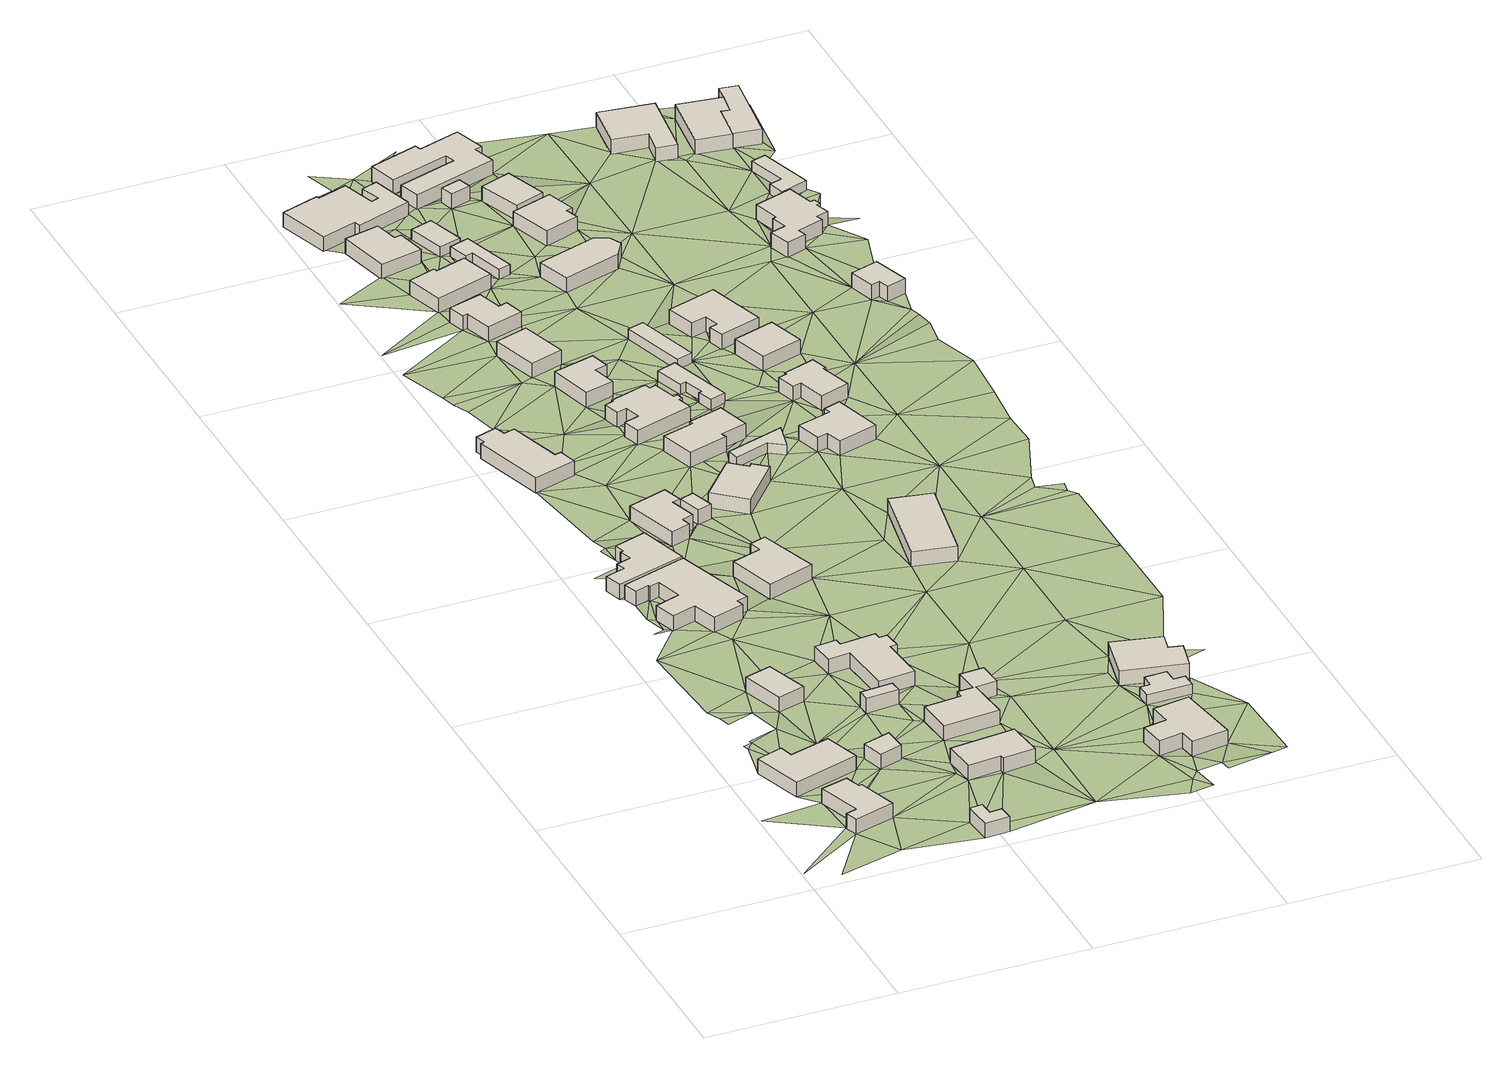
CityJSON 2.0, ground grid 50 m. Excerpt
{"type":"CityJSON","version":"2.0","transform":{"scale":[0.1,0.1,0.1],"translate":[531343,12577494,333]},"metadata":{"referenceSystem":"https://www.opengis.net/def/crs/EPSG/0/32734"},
"CityObjects":{
"building1":{"type":"Building","attributes":{"address":"33 Khorhamer Street Mamre 7347 Cape Town","building":"house","building:levels":"1","building_height":4.1,"plus_code":"4FRWFFJJ+WM4","ground_height":197.14,"roof_height":201.24},"geometry":[{"type":"Solid","lod":"1","boundaries":[[[[0,1,2,3]],[[1,4,5,2]],[[4,6,7,5]],[[6,8,9,7]],[[8,10,11,9]],[[10,12,13,11]],[[12,14,15,13]],[[14,0,3,15]],[[3,2,5,7,9,11,13,15]],[[14,12,10,8,6,4,1,0]]]]}]},
"building2":{"type":"Building","attributes":{"address":"31 Khorhamer Street Mamre 7347 Cape Town","building":"house","building:levels":"1","building_height":4.1,"plus_code":"4FRWFFJJ+XMM","ground_height":197.04,"roof_height":201.14},"geometry":[{"type":"Solid","lod":"1","boundaries":[[[[16,17,18,19]],[[17,20,21,18]],[[20,22,23,21]],[[22,24,25,23]],[[24,26,27,25]],[[26,16,19,27]],[[19,18,21,23,25,27]],[[26,24,22,20,17,16]]]]}]},
"building3":{"type":"Building","attributes":{"address":"3 Dias Street Mamre 7347 Cape Town","building":"house","building:levels":"1","building_height":4.1,"plus_code":"4FRWFFMJ+4M5","ground_height":197.79,"roof_height":201.89},"geometry":[{"type":"Solid","lod":"1","boundaries":[[[[28,29,30,31]],[[29,32,33,30]],[[32,34,35,33]],[[34,28,31,35]],[[31,30,33,35]],[[34,32,29,28]]]]}]},
"building4":{"type":"Building","attributes":{"address":"36 Akkerboom Avenue Mamre 7347 Cape Town","building":"yes","building:levels":"1","building_height":4.1,"plus_code":"4FRWFFJJ+RQQ","ground_height":197.57,"roof_height":201.67},"geometry":[{"type":"Solid","lod":"1","boundaries":[[[[36,37,38,39]],[[37,40,41,38]],[[40,42,43,41]],[[42,44,45,43]],[[44,46,47,45]],[[46,36,39,47]],[[39,38,41,43,45,47]],[[46,44,42,40,37,36]]]]}]},
"building5":{"type":"Building","attributes":{"address":"Khorhamer Street Mamre 7347 Cape Town","building":"yes","building:levels":"1","building_height":4.1,"plus_code":"4FRWFFJJ+XQC","ground_height":197.27,"roof_height":201.37},"geometry":[{"type":"Solid","lod":"1","boundaries":[[[[48,49,50,51]],[[49,52,53,50]],[[52,54,55,53]],[[54,48,51,55]],[[51,50,53,55]],[[54,52,49,48]]]]}]},
"building6":{"type":"Building","attributes":{"address":"4 Dias Street Mamre 7347 Cape Town","building":"house","building:levels":"1","building_height":4.1,"plus_code":"4FRWFFMJ+7PC","ground_height":197.5,"roof_height":201.6},"geometry":[{"type":"Solid","lod":"1","boundaries":[[[[56,57,58,59]],[[57,60,61,58]],[[60,62,63,61]],[[62,64,65,63]],[[64,66,67,65]],[[66,68,69,67]],[[68,70,71,69]],[[70,72,73,71]],[[72,74,75,73]],[[74,76,77,75]],[[76,78,79,77]],[[78,80,81,79]],[[80,82,83,81]],[[82,56,59,83]],[[59,58,61,63,65,67,69,71,73,75,77,79,81,83]],[[82,80,78,76,74,72,70,68,66,64,62,60,57,56]]]]}]},
"building7":{"type":"Building","attributes":{"address":"Henning Huizen Street Mamre 7347 Cape Town","building":"yes","building:levels":"1","building_height":4.1,"plus_code":"4FRWFFMJ+8MP","ground_height":197.5,"roof_height":201.6},"geometry":[{"type":"Solid","lod":"1","boundaries":[[[[84,85,86,87]],[[85,88,89,86]],[[88,90,91,89]],[[90,92,93,91]],[[92,94,95,93]],[[94,96,97,95]],[[96,98,99,97]],[[98,100,101,99]],[[100,102,103,101]],[[102,84,87,103]],[[87,86,89,91,93,95,97,99,101,103]],[[102,100,98,96,94,92,90,88,85,84]]]]}]},
"building8":{"type":"Building","attributes":{"address":"Dias Street Mamre 7347 Cape Town","building":"yes","building:levels":"1","building_height":4.1,"plus_code":"4FRWFFMJ+3Q5","ground_height":197.8,"roof_height":201.9},"geometry":[{"type":"Solid","lod":"1","boundaries":[[[[104,105,106,107]],[[105,108,109,106]],[[108,110,111,109]],[[110,104,107,111]],[[107,106,109,111]],[[110,108,105,104]]]]}]},
"building9":{"type":"Building","attributes":{"address":"Akkerboom Avenue Mamre 7347 Cape Town","building":"house","building:levels":"1","building_height":4.1,"plus_code":"4FRWFFJJ+WRH","ground_height":197.69,"roof_height":201.79},"geometry":[{"type":"Solid","lod":"1","boundaries":[[[[112,113,114,115]],[[113,116,117,114]],[[116,118,119,117]],[[118,120,121,119]],[[120,122,123,121]],[[122,112,115,123]],[[115,114,117,119,121,123]],[[122,120,118,116,113,112]]]]}]},
"building10":{"type":"Building","attributes":{"address":"22 Groenkloof Street Mamre 7347 Cape Town","building":"house","building:levels":"1","building_height":4.1,"plus_code":"4FRWFFMJ+GMJ","ground_height":196.79,"roof_height":200.89},"geometry":[{"type":"Solid","lod":"1","boundaries":[[[[124,125,126,127]],[[125,128,129,126]],[[128,130,131,129]],[[130,132,133,131]],[[132,134,135,133]],[[134,136,137,135]],[[136,138,139,137]],[[138,140,141,139]],[[140,142,143,141]],[[142,124,127,143]],[[127,126,129,131,133,135,137,139,141,143]],[[142,140,138,136,134,132,130,128,125,124]]]]}]},
"building11":{"type":"Building","attributes":{"address":"Dias Street Mamre 7347 Cape Town","building":"house","building:levels":"1","building_height":4.1,"plus_code":"4FRWFFMJ+3RM","ground_height":198.06,"roof_height":202.16},"geometry":[{"type":"Solid","lod":"1","boundaries":[[[[144,145,146,147]],[[145,148,149,146]],[[148,150,151,149]],[[150,152,153,151]],[[152,154,155,153]],[[154,156,157,155]],[[156,158,159,157]],[[158,160,161,159]],[[160,162,163,161]],[[162,164,165,163]],[[164,166,167,165]],[[166,144,147,167]],[[147,146,149,151,153,155,157,159,161,163,165,167]],[[166,164,162,160,158,156,154,152,150,148,145,144]]]]}]},
"building12":{"type":"Building","attributes":{"address":"28 Henning Huizen Street Mamre 7347 Cape Town","building":"house","building:levels":"1","building_height":4.1,"plus_code":"4FRWFFMJ+9PP","ground_height":197.58,"roof_height":201.68},"geometry":[{"type":"Solid","lod":"1","boundaries":[[[[168,169,170,171]],[[169,172,173,170]],[[172,174,175,173]],[[174,176,177,175]],[[176,178,179,177]],[[178,180,181,179]],[[180,182,183,181]],[[182,168,171,183]],[[171,170,173,175,177,179,181,183]],[[182,180,178,176,174,172,169,168]]]]}]},
"building13":{"type":"Building","attributes":{"address":"34 Akkerboom Avenue Mamre 7347 Cape Town","building":"yes","building:levels":"1","building_height":4.1,"plus_code":"4FRWFFMJ+2V6","ground_height":197.8,"roof_height":201.9},"geometry":[{"type":"Solid","lod":"1","boundaries":[[[[184,185,186,187]],[[185,188,189,186]],[[188,190,191,189]],[[190,192,193,191]],[[192,194,195,193]],[[194,196,197,195]],[[196,198,199,197]],[[198,200,201,199]],[[200,202,203,201]],[[202,184,187,203]],[[187,186,189,191,193,195,197,199,201,203]],[[202,200,198,196,194,192,190,188,185,184]]]]}]},
"building14":{"type":"Building","attributes":{"address":"2 Dias Street Mamre 7347 Cape Town","building":"house","building:levels":"1","building_height":4.1,"plus_code":"4FRWFFMJ+7QH","ground_height":197.73,"roof_height":201.83},"geometry":[{"type":"Solid","lod":"1","boundaries":[[[[204,205,206,207]],[[205,208,209,206]],[[208,210,211,209]],[[210,212,213,211]],[[212,214,215,213]],[[214,204,207,215]],[[207,206,209,211,213,215]],[[214,212,210,208,205,204]]]]}]},
"building15":{"type":"Building","attributes":{"building":"garage","building:levels":"1","building_height":4.1,"plus_code":"4FRWFFMJ+9QV","ground_height":197.58,"roof_height":201.68},"geometry":[{"type":"Solid","lod":"1","boundaries":[[[[168,216,217,171]],[[216,218,219,217]],[[218,220,221,219]],[[220,168,171,221]],[[171,217,219,221]],[[220,218,216,168]]]]}]},
"building16":{"type":"Building","attributes":{"address":"30 Henning Huizen Street Mamre 7347 Cape Town","building":"house","building:levels":"1","building_height":4.1,"plus_code":"4FRWFFMJ+CR4","ground_height":197.78,"roof_height":201.88},"geometry":[{"type":"Solid","lod":"1","boundaries":[[[[222,223,224,225]],[[223,226,227,224]],[[226,228,229,227]],[[228,230,231,229]],[[230,232,233,231]],[[232,222,225,233]],[[225,224,227,229,231,233]],[[232,230,228,226,223,222]]]]}]},
"building17":{"type":"Building","attributes":{"address":"17 Groenkloof Street Mamre 7347 Cape Town","building":"house","building:levels":"1","building_height":4.1,"plus_code":"4FRWFFMJ+MPQ","ground_height":196.99,"roof_height":201.09},"geometry":[{"type":"Solid","lod":"1","boundaries":[[[[234,235,236,237]],[[235,238,239,236]],[[238,240,241,239]],[[240,234,237,241]],[[237,236,239,241]],[[240,238,235,234]]]]}]},
"building18":{"type":"Building","attributes":{"address":"19 Groenkloof Street Mamre 7347 Cape Town","building":"house","building:levels":"1","building_height":4.1,"plus_code":"4FRWFFMJ+JQ3","ground_height":197.15,"roof_height":201.25},"geometry":[{"type":"Solid","lod":"1","boundaries":[[[[242,243,244,245]],[[243,246,247,244]],[[246,248,249,247]],[[248,250,251,249]],[[250,252,253,251]],[[252,242,245,253]],[[245,244,247,249,251,253]],[[252,250,248,246,243,242]]]]}]},
"building19":{"type":"Building","attributes":{"address":"15 Groenkloof Street Mamre 7347 Cape Town","building":"yes","building:levels":"1","building_height":4.1,"plus_code":"4FRWFFMJ+PPW","ground_height":196.99,"roof_height":201.09},"geometry":[{"type":"Solid","lod":"1","boundaries":[[[[254,255,256,257]],[[255,258,259,256]],[[258,260,261,259]],[[260,262,263,261]],[[262,264,265,263]],[[264,266,267,265]],[[266,268,269,267]],[[268,254,257,269]],[[257,256,259,261,263,265,267,269]],[[268,266,264,262,260,258,255,254]]]]}]},
"building20":{"type":"Building","attributes":{"address":"11 Groenkloof Street Mamre 7347 Cape Town","building":"house","building:levels":"1","building_height":4.1,"plus_code":"4FRWFFMJ+VMH","ground_height":196.08,"roof_height":200.18},"geometry":[{"type":"Solid","lod":"1","boundaries":[[[[270,271,272,273]],[[271,274,275,272]],[[274,276,277,275]],[[276,278,279,277]],[[278,280,281,279]],[[280,270,273,281]],[[273,272,275,277,279,281]],[[280,278,276,274,271,270]]]]}]},
"building21":{"type":"Building","attributes":{"address":"21 Groenkloof Street Mamre 7347 Cape Town","building":"house","building:levels":"1","building_height":4.1,"plus_code":"4FRWFFMJ+GRR","ground_height":197.15,"roof_height":201.25},"geometry":[{"type":"Solid","lod":"1","boundaries":[[[[282,283,284,285]],[[283,286,287,284]],[[286,288,289,287]],[[288,290,291,289]],[[290,292,293,291]],[[292,294,295,293]],[[294,296,297,295]],[[296,298,299,297]],[[298,300,301,299]],[[300,302,303,301]],[[302,304,305,303]],[[304,306,307,305]],[[306,308,309,307]],[[308,310,311,309]],[[310,312,313,311]],[[312,282,285,313]],[[285,284,287,289,291,293,295,297,299,301,303,305,307,309,311,313]],[[312,310,308,306,304,302,300,298,296,294,292,290,288,286,283,282]]]]}]},
"building22":{"type":"Building","attributes":{"address":"13 Groenkloof Street Mamre 7347 Cape Town","building":"house","building:levels":"1","building_height":4.1,"plus_code":"4FRWFFMJ+RP4","ground_height":196.83,"roof_height":200.93},"geometry":[{"type":"Solid","lod":"1","boundaries":[[[[314,315,316,317]],[[315,318,319,316]],[[318,320,321,319]],[[320,322,323,321]],[[322,324,325,323]],[[324,314,317,325]],[[317,316,319,321,323,325]],[[324,322,320,318,315,314]]]]}]},
"building23":{"type":"Building","attributes":{"address":"23 Groenkloof Street Mamre 7347 Cape Town","building":"house","building:levels":"1","building_height":4.1,"plus_code":"4FRWFFMJ+FRW","ground_height":197.58,"roof_height":201.68},"geometry":[{"type":"Solid","lod":"1","boundaries":[[[[326,327,328,329]],[[327,330,331,328]],[[330,332,333,331]],[[332,334,335,333]],[[334,336,337,335]],[[336,338,339,337]],[[338,340,341,339]],[[340,326,329,341]],[[329,328,331,333,335,337,339,341]],[[340,338,336,334,332,330,327,326]]]]}]},
"building24":{"type":"Building","attributes":{"address":"9 Groenkloof Street Mamre 7347 Cape Town","building":"house","building:levels":"1","building_height":4.1,"plus_code":"4FRWFFMJ+WMX","ground_height":195.71,"roof_height":199.81},"geometry":[{"type":"Solid","lod":"1","boundaries":[[[[342,343,344,345]],[[343,346,347,344]],[[346,348,349,347]],[[348,350,351,349]],[[350,352,353,351]],[[352,354,355,353]],[[354,356,357,355]],[[356,358,359,357]],[[358,360,361,359]],[[360,362,363,361]],[[362,364,365,363]],[[364,342,345,365]],[[345,344,347,349,351,353,355,357,359,361,363,365]],[[364,362,360,358,356,354,352,350,348,346,343,342]]]]}]},
"building25":{"type":"Building","attributes":{"address":"23 Akkerboom Avenue Mamre 7347 Cape Town","building":"house","building:levels":"1","building_height":4.1,"plus_code":"4FRWFFJM+V2Q","ground_height":198.25,"roof_height":202.35},"geometry":[{"type":"Solid","lod":"1","boundaries":[[[[366,367,368,369]],[[367,370,371,368]],[[370,372,373,371]],[[372,374,375,373]],[[374,376,377,375]],[[376,378,379,377]],[[378,380,381,379]],[[380,366,369,381]],[[369,368,371,373,375,377,379,381]],[[380,378,376,374,372,370,367,366]]]]}]},
"building26":{"type":"Building","attributes":{"building":"cabin","building:levels":"1","building_height":2.8,"plus_code":"4FRWFFMJ+FV9","ground_height":197.78,"roof_height":200.58},"geometry":[{"type":"Solid","lod":"1","boundaries":[[[[382,383,384,385]],[[383,386,387,384]],[[386,388,389,387]],[[388,390,391,389]],[[390,382,385,391]],[[385,384,387,389,391]],[[390,388,386,383,382]]]]}]},
"building27":{"type":"Building","attributes":{"building":"cabin","building:levels":"1","building_height":2.8,"plus_code":"4FRWFFMJ+VQJ","ground_height":196.5,"roof_height":199.3},"geometry":[{"type":"Solid","lod":"1","boundaries":[[[[392,393,394,395]],[[393,396,397,394]],[[396,398,399,397]],[[398,392,395,399]],[[395,394,397,399]],[[398,396,393,392]]]]}]},
"building28":{"type":"Building","attributes":{"building":"cabin","building:levels":"1","building_height":2.8,"plus_code":"4FRWFFJM+X32","ground_height":198.43,"roof_height":201.23},"geometry":[{"type":"Solid","lod":"1","boundaries":[[[[400,401,402,403]],[[401,404,405,402]],[[404,406,407,405]],[[406,408,409,407]],[[408,410,411,409]],[[410,412,413,411]],[[412,414,415,413]],[[414,400,403,415]],[[403,402,405,407,409,411,413,415]],[[414,412,410,408,406,404,401,400]]]]}]},
"building29":{"type":"Building","attributes":{"building":"cabin","building:levels":"1","building_height":2.8,"plus_code":"4FRWFFMJ+RQG","ground_height":196.83,"roof_height":199.63},"geometry":[{"type":"Solid","lod":"1","boundaries":[[[[416,417,418,419]],[[417,420,421,418]],[[420,422,423,421]],[[422,424,425,423]],[[424,426,427,425]],[[426,416,419,427]],[[419,418,421,423,425,427]],[[426,424,422,420,417,416]]]]}]},
"building30":{"type":"Building","attributes":{"address":"Khorhamer Street Mamre 7347 Cape Town","building":"civic","building:levels":"1","building_height":4.1,"plus_code":"4FRWFFMJ+7XC","ground_height":198.51,"roof_height":202.61},"geometry":[{"type":"Solid","lod":"1","boundaries":[[[[428,429,430,431]],[[429,432,433,430]],[[432,434,435,433]],[[434,428,431,435]],[[431,430,433,435]],[[434,432,429,428]]]]}]},
"building31":{"type":"Building","attributes":{"building":"cabin","building:levels":"1","building_height":2.8,"plus_code":"4FRWFFMJ+HVF","ground_height":197.45,"roof_height":200.25},"geometry":[{"type":"Solid","lod":"1","boundaries":[[[[436,437,438,439]],[[437,440,441,438]],[[440,442,443,441]],[[442,444,445,443]],[[444,446,447,445]],[[446,448,449,447]],[[448,450,451,449]],[[450,436,439,451]],[[439,438,441,443,445,447,449,451]],[[450,448,446,444,442,440,437,436]]]]}]},
"building32":{"type":"Building","attributes":{"address":"21 Akkerboom Avenue Mamre 7347 Cape Town","building":"house","building:levels":"1","building_height":4.1,"plus_code":"4FRWFFMM+232","ground_height":198.54,"roof_height":202.64},"geometry":[{"type":"Solid","lod":"1","boundaries":[[[[452,453,454,455]],[[453,456,457,454]],[[456,458,459,457]],[[458,460,461,459]],[[460,462,463,461]],[[462,452,455,463]],[[455,454,457,459,461,463]],[[462,460,458,456,453,452]]]]}]},
"building33":{"type":"Building","attributes":{"building":"cabin","building:levels":"1","building_height":2.8,"plus_code":"4FRWFFMJ+JVV","ground_height":197.45,"roof_height":200.25},"geometry":[{"type":"Solid","lod":"1","boundaries":[[[[464,465,466,467]],[[465,468,469,466]],[[468,470,471,469]],[[470,464,467,471]],[[467,466,469,471]],[[470,468,465,464]]]]}]},
"building34":{"type":"Building","attributes":{"address":"26 Akkerboom Avenue Mamre 7347 Cape Town","building":"house","building:levels":"1","building_height":4.1,"plus_code":"4FRWFFMJ+FX2","ground_height":198.17,"roof_height":202.27},"geometry":[{"type":"Solid","lod":"1","boundaries":[[[[472,473,474,475]],[[473,476,477,474]],[[476,478,479,477]],[[478,480,481,479]],[[480,482,483,481]],[[482,484,485,483]],[[484,486,487,485]],[[486,472,475,487]],[[475,474,477,479,481,483,485,487]],[[486,484,482,480,478,476,473,472]]]]}]},
"building35":{"type":"Building","attributes":{"building":"garage","building:levels":"1","building_height":4.1,"plus_code":"4FRWFFMJ+WRJ","ground_height":196.7,"roof_height":200.8},"geometry":[{"type":"Solid","lod":"1","boundaries":[[[[488,489,490,491]],[[489,492,493,490]],[[492,494,495,493]],[[494,488,491,495]],[[491,490,493,495]],[[494,492,489,488]]]]}]},
"building36":{"type":"Building","attributes":{"address":"16 Akkerboom Avenue Mamre 7347 Cape Town","building":"house","building:levels":"1","building_height":4.1,"plus_code":"4FRWFFMJ+QVM","ground_height":197.04,"roof_height":201.14},"geometry":[{"type":"Solid","lod":"1","boundaries":[[[[496,497,498,499]],[[497,500,501,498]],[[500,502,503,501]],[[502,504,505,503]],[[504,506,507,505]],[[506,496,499,507]],[[499,498,501,503,505,507]],[[506,504,502,500,497,496]]]]}]},
"building37":{"type":"Building","attributes":{"address":"10 Akkerboom Avenue Mamre 7347 Cape Town","building":"house","building:levels":"1","building_height":4.1,"plus_code":"4FRWFFMJ+XQM","ground_height":195.99,"roof_height":200.09},"geometry":[{"type":"Solid","lod":"1","boundaries":[[[[508,509,510,511]],[[509,512,513,510]],[[512,514,515,513]],[[514,516,517,515]],[[516,518,519,517]],[[518,520,521,519]],[[520,522,523,521]],[[522,524,525,523]],[[524,526,527,525]],[[526,528,529,527]],[[528,530,531,529]],[[530,508,511,531]],[[511,510,513,515,517,519,521,523,525,527,529,531]],[[530,528,526,524,522,520,518,516,514,512,509,508]]]]}]},
"building38":{"type":"Building","attributes":{"address":"24 Akkerboom Avenue Mamre 7347 Cape Town","building":"house","building:levels":"1","building_height":4.1,"plus_code":"4FRWFFMJ+GXM","ground_height":197.98,"roof_height":202.08},"geometry":[{"type":"Solid","lod":"1","boundaries":[[[[532,533,534,535]],[[533,536,537,534]],[[536,538,539,537]],[[538,540,541,539]],[[540,542,543,541]],[[542,544,545,543]],[[544,546,547,545]],[[546,548,549,547]],[[548,550,551,549]],[[550,532,535,551]],[[535,534,537,539,541,543,545,547,549,551]],[[550,548,546,544,542,540,538,536,533,532]]]]}]},
"building39":{"type":"Building","attributes":{"address":"14 Akkerboom Avenue Mamre 7347 Cape Town","building":"house","building:levels":"1","building_height":4.1,"plus_code":"4FRWFFMJ+VVF","ground_height":196.7,"roof_height":200.8},"geometry":[{"type":"Solid","lod":"1","boundaries":[[[[552,553,554,555]],[[553,556,557,554]],[[556,558,559,557]],[[558,560,561,559]],[[560,562,563,561]],[[562,552,555,563]],[[555,554,557,559,561,563]],[[562,560,558,556,553,552]]]]}]},
"building40":{"type":"Building","attributes":{"address":"12 Akkerboom Avenue Mamre 7347 Cape Town","building":"house","building:levels":"1","building_height":4.1,"plus_code":"4FRWFFMJ+WV6","ground_height":196.7,"roof_height":200.8},"geometry":[{"type":"Solid","lod":"1","boundaries":[[[[564,565,566,567]],[[565,568,569,566]],[[568,570,571,569]],[[570,564,567,571]],[[567,566,569,571]],[[570,568,565,564]]]]}]},
"building41":{"type":"Building","attributes":{"address":"20 Akkerboom Avenue Mamre 7347 Cape Town","building":"house","building:levels":"1","building_height":4.1,"plus_code":"4FRWFFMJ+MW8","ground_height":197.62,"roof_height":201.72},"geometry":[{"type":"Solid","lod":"1","boundaries":[[[[572,573,574,575]],[[573,576,577,574]],[[576,578,579,577]],[[578,580,581,579]],[[580,582,583,581]],[[582,584,585,583]],[[584,586,587,585]],[[586,572,575,587]],[[575,574,577,579,581,583,585,587]],[[586,584,582,580,578,576,573,572]]]]}]},
"building42":{"type":"Building","attributes":{"address":"22 Akkerboom Avenue Mamre 7347 Cape Town","building":"house","building:levels":"1","building_height":4.1,"plus_code":"4FRWFFMJ+HXV","ground_height":197.9,"roof_height":202},"geometry":[{"type":"Solid","lod":"1","boundaries":[[[[588,589,590,591]],[[589,592,593,590]],[[592,594,595,593]],[[594,588,591,595]],[[591,590,593,595]],[[594,592,589,588]]]]}]},
"building43":{"type":"Building","attributes":{"address":"7 Cassia End Crescent Mamre 7347 Cape Town","building":"house","building:levels":"1","building_height":4.1,"plus_code":"4FRWFFMM+M43","ground_height":198.03,"roof_height":202.13},"geometry":[{"type":"Solid","lod":"1","boundaries":[[[[596,597,598,599]],[[597,600,601,598]],[[600,602,603,601]],[[602,604,605,603]],[[604,606,607,605]],[[606,596,599,607]],[[599,598,601,603,605,607]],[[606,604,602,600,597,596]]]]}]},
"building44":{"type":"Building","attributes":{"address":"2 Bauhinia Crescent Mamre 7347 Cape Town","building":"construction","building:levels":"1","building_height":4.1,"plus_code":"4FRWFFMM+X2F","ground_height":196.33,"roof_height":200.43},"geometry":[{"type":"Solid","lod":"1","boundaries":[[[[608,609,610,611]],[[609,612,613,610]],[[612,614,615,613]],[[614,616,617,615]],[[616,618,619,617]],[[618,608,611,619]],[[611,610,613,615,617,619]],[[618,616,614,612,609,608]]]]}]},
"building45":{"type":"Building","attributes":{"address":"9 Akkerboom Avenue Mamre 7347 Cape Town","building":"house","building:levels":"1","building_height":4.1,"plus_code":"4FRWFFMM+Q3H","ground_height":197.41,"roof_height":201.51},"geometry":[{"type":"Solid","lod":"1","boundaries":[[[[620,621,622,623]],[[621,624,625,622]],[[624,626,627,625]],[[626,628,629,627]],[[628,630,631,629]],[[630,632,633,631]],[[632,634,635,633]],[[634,636,637,635]],[[636,638,639,637]],[[638,640,641,639]],[[640,642,643,641]],[[642,644,645,643]],[[644,646,647,645]],[[646,648,649,647]],[[648,650,651,649]],[[650,620,623,651]],[[623,622,625,627,629,631,633,635,637,639,641,643,645,647,649,651]],[[650,648,646,644,642,640,638,636,634,632,630,628,626,624,621,620]]]]}]},
"building46":{"type":"Building","attributes":{"address":"Akkerboom Avenue Mamre 7347 Cape Town","building":"cabin","building:levels":"1","building_height":2.8,"plus_code":"4FRWFFMM+V43","ground_height":197,"roof_height":199.8},"geometry":[{"type":"Solid","lod":"1","boundaries":[[[[652,653,654,655]],[[653,656,657,654]],[[656,658,659,657]],[[658,660,661,659]],[[660,662,663,661]],[[662,652,655,663]],[[655,654,657,659,661,663]],[[662,660,658,656,653,652]]]]}]},
"building47":{"type":"Building","attributes":{"address":"4 Bauhinia Crescent Mamre 7347 Cape Town","building":"house","building:levels":"1","building_height":4.1,"plus_code":"4FRWFFMM+W3P","ground_height":196.51,"roof_height":200.61},"geometry":[{"type":"Solid","lod":"1","boundaries":[[[[664,665,666,667]],[[665,668,669,666]],[[668,670,671,669]],[[670,672,673,671]],[[672,674,675,673]],[[674,664,667,675]],[[667,666,669,671,673,675]],[[674,672,670,668,665,664]]]]}]},
"building48":{"type":"Building","attributes":{"building":"garage","building:levels":"1","building_height":4.1,"plus_code":"4FRWFFMM+W4M","ground_height":196.61,"roof_height":200.71},"geometry":[{"type":"Solid","lod":"1","boundaries":[[[[676,677,678,679]],[[677,680,681,678]],[[680,682,683,681]],[[682,684,685,683]],[[684,686,687,685]],[[686,688,689,687]],[[688,676,679,689]],[[679,678,681,683,685,687,689]],[[688,686,684,682,680,677,676]]]]}]},
"terrain1":{"type":"TINRelief","geometry":[{"type":"CompositeSurface","lod":"1","boundaries":[[[0,690,691]],[[690,692,693]],[[0,694,695]],[[696,692,690]],[[697,698,699]],[[700,26,692]],[[0,695,701]],[[702,697,703]],[[699,703,697]],[[26,700,704]],[[705,703,699]],[[705,706,703]],[[707,708,709]],[[709,710,707]],[[700,711,712]],[[713,699,714]],[[712,711,715]],[[701,695,36]],[[708,29,716]],[[717,705,699]],[[708,707,29]],[[717,699,713]],[[700,712,52]],[[52,712,715]],[[37,36,695]],[[705,32,707]],[[52,704,700]],[[32,705,717]],[[29,707,32]],[[701,718,715]],[[719,713,704]],[[52,719,704]],[[29,720,716]],[[32,717,34]],[[721,722,723]],[[52,715,718]],[[723,716,724]],[[701,36,113]],[[721,70,725]],[[726,713,719]],[[108,717,713]],[[723,70,721]],[[725,70,727]],[[727,60,725]],[[716,720,724]],[[29,28,720]],[[718,701,113]],[[42,46,44]],[[717,105,34]],[[727,728,60]],[[726,108,713]],[[36,46,113]],[[70,729,727]],[[52,718,730]],[[724,731,723]],[[732,733,92]],[[717,108,105]],[[98,57,734]],[[727,729,735]],[[34,145,28]],[[736,732,92]],[[42,118,46]],[[112,730,718]],[[144,720,28]],[[726,730,196]],[[105,145,34]],[[724,720,737]],[[738,739,740]],[[46,118,113]],[[718,113,112]],[[112,196,730]],[[28,145,144]],[[741,108,726]],[[742,42,40]],[[743,734,57]],[[740,739,744]],[[726,196,194]],[[194,741,726]],[[150,145,105]],[[740,745,746]],[[108,741,110]],[[116,113,118]],[[104,150,105]],[[42,742,118]],[[746,172,747]],[[748,737,749]],[[740,744,745]],[[150,148,145]],[[737,720,750]],[[741,194,110]],[[720,144,750]],[[172,746,745]],[[196,112,751]],[[734,174,744]],[[734,743,210]],[[743,749,210]],[[744,174,745]],[[150,104,152]],[[750,749,737]],[[110,152,104]],[[194,190,110]],[[752,747,172]],[[172,745,174]],[[753,124,142]],[[750,144,166]],[[754,210,749]],[[174,734,176]],[[755,747,752]],[[756,118,742]],[[753,757,124]],[[162,166,164]],[[190,152,110]],[[749,750,754]],[[190,194,192]],[[196,751,758]],[[759,753,760]],[[761,734,210]],[[176,734,761]],[[166,162,750]],[[172,169,752]],[[757,753,762]],[[763,756,742]],[[154,152,156]],[[762,753,759]],[[751,756,763]],[[178,176,180]],[[152,190,764]],[[764,156,152]],[[162,160,158]],[[765,766,767]],[[758,751,763]],[[761,210,768]],[[766,765,769]],[[766,769,757]],[[180,176,770]],[[190,771,764]],[[754,750,772]],[[773,767,235]],[[770,182,180]],[[755,774,759]],[[182,770,168]],[[761,775,176]],[[770,176,775]],[[755,752,774]],[[758,763,776]],[[776,777,758]],[[169,168,778]],[[779,762,759]],[[252,757,762]],[[770,775,780]],[[742,374,763]],[[156,781,158]],[[782,752,169]],[[783,777,776]],[[764,781,156]],[[767,766,235]],[[252,766,757]],[[784,778,780]],[[750,162,785]],[[162,158,785]],[[779,759,774]],[[776,786,783]],[[235,262,773]],[[782,169,778]],[[262,258,773]],[[258,255,787]],[[788,742,789]],[[790,780,775]],[[781,764,786]],[[791,787,255]],[[774,752,792]],[[780,790,784]],[[750,785,772]],[[782,792,752]],[[374,742,788]],[[793,762,779]],[[794,795,324]],[[795,791,324]],[[784,232,778]],[[762,793,288]],[[288,242,762]],[[242,252,762]],[[781,785,158]],[[763,374,796]],[[235,766,797]],[[456,776,763]],[[766,252,797]],[[798,775,772]],[[778,232,782]],[[763,796,799]],[[800,793,779]],[[262,260,258]],[[786,776,801]],[[242,288,802]],[[803,788,789]],[[802,288,804]],[[800,805,793]],[[252,806,797]],[[235,234,262]],[[278,807,808]],[[794,324,322]],[[255,254,791]],[[774,792,809]],[[763,799,414]],[[772,785,434]],[[810,374,788]],[[790,775,811]],[[242,802,812]],[[782,232,813]],[[788,803,810]],[[763,414,456]],[[378,374,810]],[[786,814,781]],[[434,798,772]],[[782,813,815]],[[807,278,816]],[[813,232,383]],[[806,252,817]],[[264,262,234]],[[818,374,378]],[[816,278,819]],[[809,792,820]],[[821,794,322]],[[230,228,232]],[[232,228,386]],[[822,812,802]],[[809,823,774]],[[799,796,824]],[[232,386,383]],[[456,801,776]],[[322,320,825]],[[826,378,810]],[[383,815,813]],[[775,798,811]],[[315,791,254]],[[827,828,812]],[[254,268,266]],[[322,825,821]],[[829,346,343]],[[824,830,799]],[[801,453,786]],[[790,811,831]],[[829,832,346]],[[819,833,834]],[[320,318,825]],[[830,414,799]],[[819,835,816]],[[228,836,386]],[[254,266,315]],[[786,453,814]],[[781,837,785]],[[817,838,806]],[[829,343,839]],[[840,821,825]],[[228,831,836]],[[826,841,378]],[[827,812,437]],[[822,842,843]],[[819,834,396]],[[434,785,428]],[[822,437,812]],[[383,844,815]],[[840,834,821]],[[465,234,806]],[[817,827,838]],[[845,829,846]],[[840,825,318]],[[847,815,844]],[[809,336,823]],[[835,819,396]],[[848,849,843]],[[850,264,234]],[[851,852,823]],[[414,853,456]],[[414,830,854]],[[840,396,834]],[[839,846,829]],[[843,437,822]],[[855,826,856]],[[816,835,857]],[[432,798,434]],[[264,850,266]],[[858,456,853]],[[843,849,859]],[[838,827,437]],[[860,836,831]],[[861,851,823]],[[840,318,420]],[[851,862,849]],[[839,863,864]],[[456,453,801]],[[838,465,806]],[[858,853,865]],[[841,826,855]],[[420,318,422]],[[844,383,866]],[[315,867,318]],[[843,859,437]],[[814,837,781]],[[336,861,823]],[[868,864,863]],[[424,422,318]],[[835,396,393]],[[859,849,862]],[[315,266,869]],[[870,871,846]],[[846,839,870]],[[318,867,424]],[[862,851,861]],[[811,798,432]],[[840,420,872]],[[873,456,858]],[[864,874,839]],[[785,837,428]],[[850,234,465]],[[831,811,480]],[[860,831,480]],[[414,854,875]],[[857,835,393]],[[862,876,859]],[[839,874,870]],[[876,862,877]],[[468,838,437]],[[872,420,417]],[[878,861,336]],[[315,496,867]],[[869,266,850]],[[841,855,879]],[[873,880,456]],[[881,854,841]],[[468,437,436]],[[465,838,468]],[[857,393,882]],[[883,874,857]],[[867,496,884]],[[514,870,874]],[[496,315,869]],[[860,478,866]],[[873,885,886]],[[336,844,540]],[[516,514,874]],[[874,883,516]],[[857,882,883]],[[860,480,478]],[[453,887,814]],[[393,872,489]],[[879,881,841]],[[854,881,875]],[[480,811,484]],[[884,888,417]],[[866,478,889]],[[886,880,873]],[[878,890,436]],[[882,393,489]],[[866,540,844]],[[886,875,880]],[[336,540,878]],[[468,436,890]],[[850,465,464]],[[872,417,553]],[[888,884,496]],[[880,875,881]],[[480,484,482]],[[891,811,432]],[[892,870,514]],[[837,893,428]],[[866,889,473]],[[489,488,882]],[[894,428,893]],[[890,878,895]],[[476,889,478]],[[872,553,489]],[[888,553,417]],[[896,516,883]],[[484,811,891]],[[494,882,488]],[[887,897,898]],[[538,895,878]],[[894,891,432]],[[464,890,899]],[[900,869,850]],[[473,540,866]],[[878,540,538]],[[837,814,901]],[[476,473,889]],[[901,814,887]],[[902,464,899]],[[887,898,903]],[[904,850,464]],[[888,496,905]],[[906,890,895]],[[890,907,899]],[[568,492,489]],[[908,553,888]],[[890,909,907]],[[489,553,568]],[[890,589,909]],[[910,516,896]],[[589,890,906]],[[533,895,538]],[[494,911,882]],[[473,912,540]],[[894,893,891]],[[494,492,568]],[[533,906,895]],[[888,905,908]],[[913,484,891]],[[536,533,538]],[[540,912,542]],[[464,902,904]],[[912,473,472]],[[568,553,570]],[[899,907,914]],[[900,850,904]],[[837,915,893]],[[916,914,907]],[[568,565,494]],[[552,570,553]],[[906,533,917]],[[472,918,912]],[[908,905,919]],[[589,920,909]],[[921,922,923]],[[837,901,915]],[[924,472,913]],[[494,565,911]],[[924,913,891]],[[904,902,572]],[[570,552,564]],[[891,893,925]],[[919,905,926]],[[472,924,918]],[[927,906,917]],[[904,928,900]],[[920,589,588]],[[918,929,930]],[[931,919,932]],[[925,893,933]],[[934,935,911]],[[926,936,919]],[[926,928,936]],[[937,893,915]],[[893,938,933]],[[904,936,928]],[[932,919,936]],[[929,918,939]],[[939,917,929]],[[924,939,918]],[[937,938,893]],[[939,927,917]],[[565,564,940]],[[565,940,911]],[[564,552,940]],[[940,552,932]],[[924,891,941]],[[920,942,572]],[[942,920,588]],[[927,942,588]],[[936,940,932]],[[943,891,925]],[[911,944,934]],[[904,572,945]],[[944,921,934]],[[939,942,927]],[[946,933,938]],[[941,891,943]],[[936,904,947]],[[911,940,944]],[[945,572,942]],[[948,939,924]],[[949,924,941]],[[904,945,947]],[[940,936,950]],[[600,942,939]],[[924,949,948]],[[951,944,940]],[[952,936,947]],[[950,936,952]],[[942,597,945]],[[953,939,948]],[[950,951,940]],[[953,954,939]],[[955,600,939]],[[597,942,600]],[[954,956,939]],[[939,956,955]],[[947,945,957]],[[612,944,951]],[[957,945,597]],[[947,636,952]],[[957,597,958]],[[959,947,960]],[[947,959,636]],[[951,950,961]],[[600,604,602]],[[955,604,600]],[[962,636,959]],[[963,950,952]],[[958,597,596]],[[606,604,955]],[[964,952,636]],[[963,965,950]],[[966,958,967]],[[656,963,952]],[[965,963,968]],[[596,969,958]],[[964,636,970]],[[636,971,970]],[[656,952,964]],[[967,958,969]],[[972,973,612]],[[974,975,967]],[[963,656,968]],[[968,665,965]],[[665,972,965]],[[974,967,969]],[[976,977,971]],[[978,974,979]],[[656,964,980]],[[981,970,971]],[[972,665,973]],[[656,982,968]],[[977,983,971]],[[984,979,974]],[[983,977,979]],[[983,981,971]],[[982,656,985]],[[973,665,688]],[[986,982,985]],[[986,987,982]],[[676,688,665]],[[987,986,988]]]}]}
},
"vertices":[
[180,166,24],[288,198,24],[288,198,65],[180,166,65],[254,304,24],[254,304,65],[246,302,24],[246,302,65],[232,343,24],[232,343,65],[160,324,24],[160,324,65],[198,208,24],[198,208,65],[169,199,24],[169,199,65],
[293,428,23],[262,523,23],[262,523,64],[293,428,64],[154,492,23],[154,492,64],[144,529,23],[144,529,64],[74,507,23],[74,507,64],[117,374,23],[117,374,64],
[258,859,31],[187,838,31],[187,838,72],[258,859,72],[224,724,31],[224,724,72],[296,745,31],[296,745,72],
[444,101,28],[450,23,28],[450,23,69],[444,101,69],[515,28,28],[515,28,69],[512,68,28],[512,68,69],[480,65,28],[480,65,69],[477,104,28],[477,104,69],
[403,487,25],[330,465,25],[330,465,66],[403,487,66],[347,407,25],[347,407,66],[408,426,25],[408,426,66],
[263,1386,28],[89,1331,28],[89,1331,69],[263,1386,69],[101,1294,28],[101,1294,69],[139,1306,28],[139,1306,69],[140,1301,28],[140,1301,69],[167,1309,28],[167,1309,69],[189,1240,28],[189,1240,69],[121,1217,28],[121,1217,69],[139,1159,28],[139,1159,69],[204,1179,28],[204,1179,69],[225,1114,28],[225,1114,69],[310,1141,28],[310,1141,69],[305,1160,28],[305,1160,69],[334,1170,28],[334,1170,69],
[138,1498,28],[146,1471,28],[146,1471,69],[138,1498,69],[138,1469,28],[138,1469,69],[148,1435,28],[148,1435,69],[109,1423,28],[109,1423,69],[117,1399,28],[117,1399,69],[64,1383,28],[64,1383,69],[79,1337,28],[79,1337,69],[264,1393,28],[264,1393,69],[224,1525,28],[224,1525,69],
[494,677,31],[408,670,31],[408,670,72],[494,677,72],[410,638,31],[410,638,72],[497,645,31],[497,645,72],
[505,359,30],[514,271,30],[514,271,71],[505,359,71],[601,281,30],[601,281,71],[602,269,30],[602,269,71],[689,278,30],[689,278,71],[678,377,30],[678,377,71],
[90,2100,21],[32,2081,21],[32,2081,62],[90,2100,62],[41,2054,21],[41,2054,62],[31,2051,21],[31,2051,62],[89,1859,21],[89,1859,62],[203,1893,21],[203,1893,62],[189,1941,21],[189,1941,62],[172,1936,21],[172,1936,62],[129,2079,21],[129,2079,62],[100,2071,21],[100,2071,62],
[389,896,33],[395,830,33],[395,830,74],[389,896,74],[453,835,33],[453,835,74],[466,693,33],[466,693,74],[563,702,33],[563,702,74],[552,824,33],[552,824,74],[571,825,33],[571,825,74],[566,874,33],[566,874,74],[545,872,33],[545,872,74],[543,891,33],[543,891,74],[449,882,33],[449,882,74],[447,902,33],[447,902,74],
[360,1627,29],[343,1679,29],[343,1679,70],[360,1627,70],[239,1646,29],[239,1646,70],[285,1501,29],[285,1501,70],[336,1517,29],[336,1517,70],[329,1541,29],[329,1541,70],[360,1551,29],[360,1551,70],[338,1621,29],[338,1621,70],
[719,654,31],[655,650,31],[655,650,72],[719,654,72],[660,583,31],[660,583,72],[619,581,31],[619,581,72],[621,560,31],[621,560,72],[522,551,31],[522,551,72],[530,454,31],[530,454,72],[679,467,31],[679,467,72],[668,583,31],[668,583,72],[724,587,31],[724,587,72],
[476,1392,30],[433,1378,30],[433,1378,71],[476,1392,71],[443,1346,30],[443,1346,71],[364,1321,30],[364,1321,71],[404,1193,30],[404,1193,71],[529,1235,30],[529,1235,71],
[380,1565,29],[380,1565,70],[418,1577,29],[418,1577,70],[398,1639,29],[398,1639,70],
[431,1623,31],[510,1555,31],[510,1555,72],[431,1623,72],[611,1671,31],[611,1671,72],[575,1701,31],[575,1701,72],[567,1692,31],[567,1692,72],[524,1729,31],[524,1729,72],
[331,2476,23],[244,2449,23],[244,2449,64],[331,2476,64],[283,2326,23],[283,2326,64],[369,2353,23],[369,2353,64],
[347,2155,24],[424,2176,24],[424,2176,65],[347,2155,65],[407,2239,24],[407,2239,65],[440,2247,24],[440,2247,65],[426,2299,24],[426,2299,65],[316,2270,24],[316,2270,65],
[291,2655,23],[201,2629,23],[201,2629,64],[291,2655,64],[215,2584,23],[215,2584,64],[229,2588,23],[229,2588,64],[251,2516,23],[251,2516,64],[349,2546,23],[349,2546,64],[334,2597,23],[334,2597,64],[311,2590,23],[311,2590,64],
[248,2907,14],[230,2984,14],[230,2984,55],[248,2907,55],[211,2980,14],[211,2980,55],[196,3043,14],[196,3043,55],[103,3021,14],[103,3021,55],[136,2881,14],[136,2881,55],
[488,2131,24],[389,2100,24],[389,2100,65],[488,2131,65],[391,2095,24],[391,2095,65],[366,2087,24],[366,2087,65],[379,2044,24],[379,2044,65],[405,2052,24],[405,2052,65],[418,2010,24],[418,2010,65],[378,1998,24],[378,1998,65],[392,1953,24],[392,1953,65],[548,2001,24],[548,2001,65],[536,2040,24],[536,2040,65],[546,2043,24],[546,2043,65],[540,2061,24],[540,2061,65],[530,2058,24],[530,2058,65],[510,2121,24],[510,2121,65],[493,2115,24],[493,2115,65],
[196,2681,21],[351,2731,21],[351,2731,62],[196,2681,62],[322,2821,21],[322,2821,62],[240,2795,21],[240,2795,62],[237,2805,21],[237,2805,62],[164,2781,21],[164,2781,62],
[435,1898,29],[463,1806,29],[463,1806,70],[435,1898,70],[569,1837,29],[569,1837,70],[564,1852,29],[564,1852,70],[635,1872,29],[635,1872,70],[609,1960,29],[609,1960,70],[517,1933,29],[517,1933,70],[520,1923,29],[520,1923,70],
[199,3243,10],[120,3217,10],[120,3217,51],[199,3243,51],[118,3225,10],[118,3225,51],[17,3192,10],[17,3192,51],[62,3054,10],[62,3054,51],[154,3083,10],[154,3083,51],[160,3068,10],[160,3068,51],[306,3116,10],[306,3116,51],[272,3228,10],[272,3228,51],[230,3214,10],[230,3214,51],[248,3161,10],[248,3161,51],[228,3154,10],[228,3154,51],
[1109,337,35],[1011,322,35],[1011,322,76],[1109,337,76],[1020,264,35],[1020,264,76],[957,254,35],[957,254,76],[967,185,35],[967,185,76],[1031,195,35],[1031,195,76],[1038,151,35],[1038,151,76],[1135,166,35],[1135,166,76],
[710,1839,31],[555,1790,31],[555,1790,59],[710,1839,59],[563,1759,31],[563,1759,59],[654,1790,31],[654,1790,59],[693,1762,31],[693,1762,59],
[358,2929,18],[326,3028,18],[326,3028,46],[358,2929,46],[268,3010,18],[268,3010,46],[299,2911,18],[299,2911,46],
[1146,402,37],[1145,441,37],[1145,441,65],[1146,402,65],[1114,440,37],[1114,440,65],[1113,477,37],[1113,477,65],[1054,475,37],[1054,475,65],[1055,440,37],[1055,440,65],[1027,439,37],[1027,439,65],[1028,399,37],[1028,399,65],
[418,2771,21],[372,2916,21],[372,2916,49],[418,2771,49],[320,2899,21],[320,2899,49],[336,2846,21],[336,2846,49],[356,2852,21],[356,2852,49],[384,2761,21],[384,2761,49],
[872,1162,38],[915,1401,38],[915,1401,79],[872,1162,79],[805,1421,38],[805,1421,79],[761,1182,38],[761,1182,79],
[598,2208,27],[546,2191,27],[546,2191,55],[598,2208,55],[571,2115,27],[571,2115,55],[588,2120,27],[588,2120,55],[605,2066,27],[605,2066,55],[597,2064,27],[597,2064,55],[610,2024,27],[610,2024,55],[653,2038,27],[653,2038,55],
[1160,602,38],[1030,631,38],[1030,631,79],[1160,602,79],[1002,503,38],[1002,503,79],[1167,467,38],[1167,467,79],[1185,546,38],[1185,546,79],[1149,554,38],[1149,554,79],
[600,2402,27],[556,2389,27],[556,2389,55],[600,2402,55],[608,2218,27],[608,2218,55],[652,2232,27],[652,2232,55],
[873,1866,34],[828,1852,34],[828,1852,75],[873,1866,75],[834,1834,34],[834,1834,75],[743,1808,34],[743,1808,75],[763,1741,34],[763,1741,75],[791,1749,34],[791,1749,75],[804,1706,34],[804,1706,75],[911,1738,34],[911,1738,75],
[397,3129,20],[408,3094,20],[408,3094,61],[397,3129,61],[461,3110,20],[461,3110,61],[450,3145,20],[450,3145,61],
[478,2729,23],[508,2641,23],[508,2641,64],[478,2729,64],[661,2689,23],[661,2689,64],[687,2731,23],[687,2731,64],[671,2763,23],[671,2763,64],[635,2779,23],[635,2779,64],
[534,3352,13],[424,3317,13],[424,3317,54],[534,3352,54],[418,3333,13],[418,3333,54],[287,3291,13],[287,3291,54],[311,3216,13],[311,3216,54],[466,3265,13],[466,3265,54],[475,3238,13],[475,3238,54],[318,3188,13],[318,3188,54],[336,3133,13],[336,3133,54],[561,3205,13],[561,3205,54],[542,3263,13],[542,3263,54],[561,3269,13],[561,3269,54],
[890,2063,33],[806,2036,33],[806,2036,74],[890,2063,74],[808,2030,33],[808,2030,74],[785,2023,33],[785,2023,74],[801,1973,33],[801,1973,74],[823,1980,33],[823,1980,74],[846,1908,33],[846,1908,74],[924,1933,33],[924,1933,74],[897,2018,33],[897,2018,74],[904,2020,33],[904,2020,74],
[619,3001,20],[511,2966,20],[511,2966,61],[619,3001,61],[548,2854,20],[548,2854,61],[640,2884,20],[640,2884,61],[628,2919,20],[628,2919,61],[645,2925,20],[645,2925,61],
[608,3015,20],[568,3126,20],[568,3126,61],[608,3015,61],[487,3097,20],[487,3097,61],[528,2986,20],[528,2986,61],
[800,2448,29],[670,2408,29],[670,2408,70],[800,2448,70],[695,2332,29],[695,2332,70],[736,2344,29],[736,2344,70],[749,2304,29],[749,2304,70],[726,2297,29],[726,2297,70],[739,2256,29],[739,2256,70],[850,2291,29],[850,2291,70],
[868,2256,32],[758,2221,32],[758,2221,73],[868,2256,73],[789,2124,32],[789,2124,73],[899,2159,32],[899,2159,73],
[1201,2403,33],[1127,2380,33],[1127,2380,74],[1201,2403,74],[1149,2311,33],[1149,2311,74],[1171,2318,33],[1171,2318,74],[1181,2290,33],[1181,2290,74],[1233,2306,33],[1233,2306,74],
[987,3089,16],[1011,3279,16],[1011,3279,57],[987,3089,57],[867,3297,16],[867,3297,57],[852,3171,16],[852,3171,57],[943,3160,16],[943,3160,57],[934,3096,16],[934,3096,57],
[1161,2633,27],[1155,2651,27],[1155,2651,68],[1161,2633,68],[1187,2661,27],[1187,2661,68],[1175,2698,27],[1175,2698,68],[1185,2701,27],[1185,2701,68],[1178,2720,27],[1178,2720,68],[1167,2717,27],[1167,2717,68],[1145,2787,27],[1145,2787,68],[1044,2755,27],[1044,2755,68],[1065,2686,27],[1065,2686,68],[1055,2683,27],[1055,2683,68],[1068,2641,27],[1068,2641,68],[1027,2628,27],[1027,2628,68],[1045,2571,27],[1045,2571,68],[1098,2588,27],[1098,2588,68],[1091,2611,27],[1091,2611,68],
[1206,2831,23],[1161,2973,23],[1161,2973,51],[1206,2831,51],[1122,2961,23],[1122,2961,51],[1154,2861,23],[1154,2861,51],[1120,2851,23],[1120,2851,51],[1134,2808,23],[1134,2808,51],
[1168,3237,18],[1051,3252,18],[1051,3252,59],[1168,3237,59],[1032,3089,18],[1032,3089,59],[1124,3078,18],[1124,3078,59],[1137,3180,18],[1137,3180,59],[1160,3177,18],[1160,3177,59],
[1168,3237,19],[1160,3177,19],[1160,3177,60],[1168,3237,60],[1137,3180,19],[1137,3180,60],[1124,3078,19],[1124,3078,60],[1195,3068,19],[1195,3068,60],[1221,3269,19],[1221,3269,60],[1173,3275,19],[1173,3275,60],
[169,199,25],[0,60,21],[160,324,25],[0,310,23],[81,19,21],[250,60,24],[198,208,25],[95,612,25],[74,507,25],[144,529,27],[232,343,25],[288,198,25],[90,627,25],[114,634,25],[293,428,25],[190,665,27],[112,641,25],[164,746,31],[67,791,29],[85,754,29],[94,724,29],[246,302,25],[250,310,25],[262,523,27],[154,492,27],[254,304,25],[51,1053,29],[250,565,27],[500,310,30],[330,465,27],[250,1065,30],[120,1169,29],[91,1161,29],[139,1159,30],[225,1114,30],[103,1228,28],[403,487,31],[140,1301,30],[139,1306,30],[189,1240,30],[408,426,30],[204,1179,30],[138,1469,29],[63,1447,26],[264,1393,30],[167,1309,30],[148,1435,30],[310,1141,30],[123,1552,26],[138,1498,29],[137,1556,29],[500,565,31],[750,60,32],[263,1386,30],[224,1525,29],[250,1565,29],[125,1600,26],[89,1859,23],[305,1160,30],[334,1170,30],[500,1065,34],[678,377,34],[250,1815,26],[129,2079,24],[404,1193,34],[203,1893,26],[689,278,34],[109,2157,21],[679,467,35],[189,1941,24],[172,1936,26],[433,1378,34],[250,2065,24],[750,310,34],[655,650,35],[66,2294,21],[250,2315,24],[54,2331,21],[443,1346,34],[85,2251,21],[380,1565,32],[660,583,35],[529,1235,34],[11,2465,19],[392,1953,29],[476,1392,34],[750,565,35],[668,583,35],[398,1639,32],[378,1998,29],[418,1577,32],[750,815,38],[463,1806,31],[724,587,35],[431,1623,32],[750,1065,38],[719,654,35],[0,2565,19],[999,60,35],[969,5,35],[510,1555,32],[196,2681,23],[435,1898,31],[379,2044,29],[136,2881,21],[0,2815,17],[957,254,37],[283,2326,24],[750,1315,38],[999,310,37],[418,2010,29],[999,565,38],[389,2100,29],[1034,15,35],[391,2095,29],[405,2052,29],[369,2353,24],[154,3083,18],[62,3054,14],[517,1933,31],[1021,87,35],[750,1565,36],[424,2176,29],[500,1815,31],[999,815,41],[569,1837,31],[160,3068,18],[426,2299,27],[1031,195,37],[196,3043,18],[520,1923,31],[248,2907,21],[488,2131,29],[548,2001,29],[1020,264,37],[250,2815,21],[1092,98,35],[440,2247,27],[407,2239,27],[148,3267,13],[1011,322,37],[611,1671,32],[121,3258,10],[211,2980,18],[230,2984,18],[250,3065,18],[654,1790,34],[999,1065,41],[500,2315,27],[199,3243,13],[299,2911,21],[1135,166,39],[493,2115,29],[510,2121,29],[635,1872,34],[145,3276,13],[185,3289,13],[564,1852,31],[530,2058,29],[540,2061,29],[500,2565,25],[546,2043,29],[536,2040,29],[1027,439,38],[1109,337,37],[1215,87,39],[1096,69,35],[306,3116,18],[1054,475,38],[571,2115,29],[693,1762,34],[610,2024,29],[597,2064,29],[228,3154,18],[230,3214,13],[1055,440,38],[710,1839,34],[384,2761,23],[248,3161,18],[508,2641,25],[250,3315,13],[158,3370,13],[358,2929,21],[1113,477,38],[272,3228,13],[1146,402,40],[588,2120,29],[605,2066,29],[653,2038,33],[1257,94,39],[1167,467,41],[1249,310,40],[336,3133,18],[318,3188,18],[418,2771,23],[1114,440,38],[1145,441,41],[1160,602,41],[500,2815,23],[750,1815,34],[652,2232,32],[999,1565,39],[390,3382,16],[999,1315,40],[915,1401,40],[750,2065,33],[475,3238,16],[1149,554,41],[1185,546,41],[695,2332,32],[661,2689,26],[1249,815,44],[670,2408,32],[1249,565,41],[750,2565,29],[635,2779,26],[789,2124,33],[726,2297,32],[548,2854,23],[739,2256,32],[466,3265,16],[561,3205,16],[846,1908,34],[911,1738,37],[736,2344,32],[1249,1065,43],[749,2304,32],[890,2063,35],[924,1933,37],[640,2884,26],[850,2291,32],[534,3352,16],[418,3333,16],[424,3317,16],[999,1815,37],[1175,1425,43],[671,2763,26],[899,2159,35],[687,2731,26],[904,2020,35],[897,2018,35],[628,2919,26],[645,2925,26],[1166,1383,43],[561,3269,16],[542,3263,16],[750,2815,26],[1249,1315,43],[1230,1338,43],[999,2065,35],[750,3065,21],[1235,1687,41],[999,2315,33],[1239,1586,41],[750,3315,16],[999,2565,30],[1236,1369,43],[1027,2628,30],[1260,1964,36],[1249,1815,38],[934,3096,23],[852,3171,21],[999,2815,27],[1221,2084,36],[1232,2159,36],[1217,2234,33],[1225,2206,33],[1045,2571,30],[1098,2588,30],[1055,2683,30],[1068,2641,30],[943,3160,23],[1065,2686,30],[999,3065,23],[1120,2851,27],[987,3089,23],[1091,2611,30],[1161,2633,30],[1032,3089,23],[1249,2565,30],[1134,2808,28],[1145,2787,28],[1011,3279,18],[999,3315,18],[1187,2661,30],[1155,2651,30],[1167,2717,28],[1178,2720,28],[1175,2698,28],[1185,2701,28],[1154,2861,28],[1206,2831,28],[1124,3078,23],[1227,2798,28],[1268,2657,30],[1161,2973,24],[1208,3020,24],[1195,3068,24],[1236,3238,19]
]}
